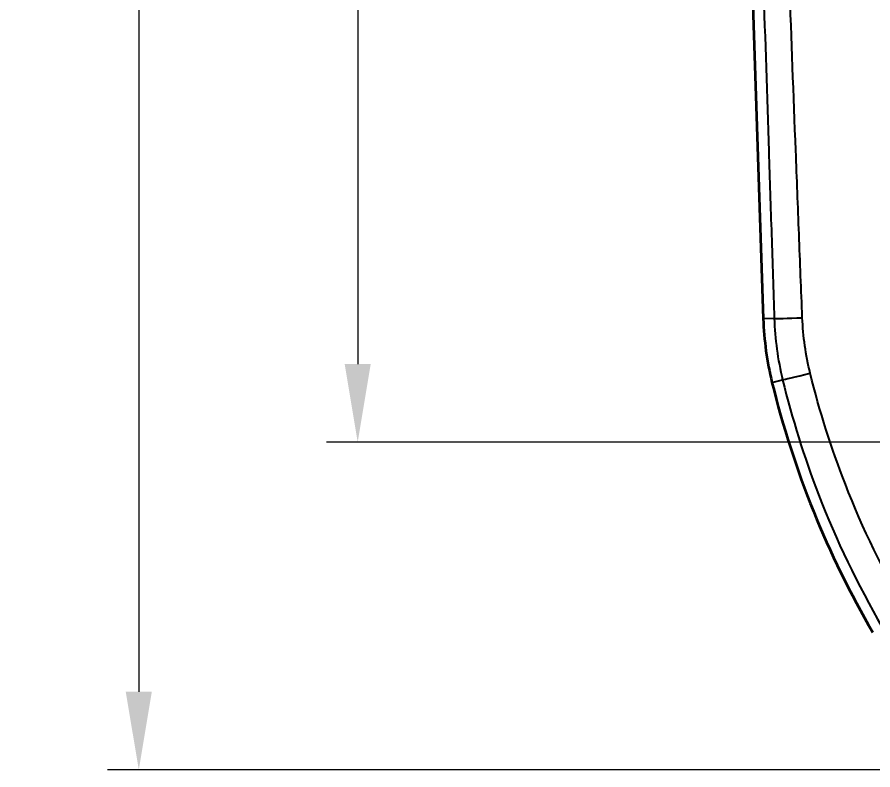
# Model space of a CAD drawing. Header units: millimetres. Extents: x 0 to 1594, y 0 to 281.
# Drawn here: x 869.94 to 897.3, y 162.76 to 186.83 of the extents above; entities that cross this region are included whole.
import ezdxf

# ---------------------------------------------------------------- set-up
doc = ezdxf.new("R2010")
doc.units = ezdxf.units.MM
doc.layers.get('Defpoints').update_dxf_attribs({"lineweight": 25})
for name, color, linetype, lineweight in [('Dimension (ISO)', 7, 'Continuous', 18), ('Visible (ISO)', 7, 'Continuous', 35), ('Visible Narrow (ISO)', 7, 'Continuous', 25)]:
    doc.layers.add(name, color=color, linetype=linetype, lineweight=lineweight)
doc.styles.add('Note Text (TK)', font='')
doc.styles.get('Note Text (TK)').set_extended_font_data('MS PGothic')
doc.dimstyles.new('Default - Method 1b (TK)', dxfattribs={"dimtxt": 2.5, "dimasz": 2.5, "dimexe": 1, "dimexo": 1.5, "dimgap": 1, "dimtad": 1, "dimtoh": 1, "dimrnd": 1e-08, "dimdsep": 46, "dimtxsty": 'Note Text (TK)', "dimcen": 0.09, "dimdle": 5, "dimclrd": 100, "dimclre": 100, "dimclrt": 7, "dimadec": 1, "dimazin": 1, "dimtfac": 1, "dimtmove": 0, "dimatfit": 3, "dimfxl": 0, "dimtolj": 1, "dimlwd": -1, "dimlwe": -1, "dimarcsym": 0})

# ---------------------------------------------------------------- blocks, each defined once
blk = doc.blocks.new('*D86')
at = {"layer": 'Defpoints', "color": 0, "transparency": 16777216}
for p in [(913.828, 234.758), (873.828, 162.758), (913.828, 162.758)]:
    blk.add_point(p, dxfattribs=at)
at = {"layer": 'Dimension (ISO)', "color": 100, "transparency": 16777216}
for p, q in [((912.328, 234.758), (872.828, 234.758)), ((873.828, 232.258), (873.828, 165.258)), ((912.328, 162.758), (872.828, 162.758))]:
    blk.add_line(p, q, dxfattribs=at)
for points in [[(873.411, 232.258), (874.244, 232.258), (873.828, 234.758)], [(873.411, 165.258), (874.244, 165.258), (873.828, 162.758)]]:
    blk.add_solid(points, dxfattribs=at)
at = {"layer": 'Dimension (ISO)', "color": 7, "transparency": 16777216, "insert": (871.578, 197.153), "char_height": 2.5, "attachment_point": 4, "rotation": 90, "style": 'Note Text (TK)'}
blk.add_mtext('\\A1;72', dxfattribs=at)
blk = doc.blocks.new('*D87')
at = {"layer": 'Defpoints', "color": 0, "transparency": 16777216}
for p in [(913.828, 222.775), (880.828, 173.237), (913.828, 173.237)]:
    blk.add_point(p, dxfattribs=at)
at = {"layer": 'Dimension (ISO)', "color": 100, "transparency": 16777216}
for p, q in [((912.328, 222.775), (879.828, 222.775)), ((880.828, 220.275), (880.828, 175.737)), ((912.328, 173.237), (879.828, 173.237))]:
    blk.add_line(p, q, dxfattribs=at)
for points in [[(880.411, 220.275), (881.244, 220.275), (880.828, 222.775)], [(880.411, 175.737), (881.244, 175.737), (880.828, 173.237)]]:
    blk.add_solid(points, dxfattribs=at)
at = {"layer": 'Dimension (ISO)', "color": 7, "transparency": 16777216, "insert": (878.578, 195.066), "char_height": 2.5, "attachment_point": 4, "rotation": 90, "style": 'Note Text (TK)'}
blk.add_mtext('\\A1;49.5', dxfattribs=at)

msp = doc.modelspace()

# ---------------------------------------------------------------- linework, layer by layer
at = {"layer": 'Visible (ISO)'}
msp.add_line((892.3551, 220.4334), (893.7967, 177.1847), dxfattribs=at)
for centre, radius, start, end in [((903.7912, 177.5178), 10, 181.90915, 193.69299), ((923.2227, 182.2522), 30, 193.69299, 210.22828)]:
    msp.add_arc(centre, radius, start, end, dxfattribs=at)
at = {"layer": 'Visible Narrow (ISO)'}
for p, q in [((894.1477, 177.1964), (893.7967, 177.1847)), ((894.0754, 175.1506), (894.4156, 175.2335))]:
    msp.add_line(p, q, dxfattribs=at)
for centre, major_axis, ratio, start_param, end_param in [((895.1441, 177.2296), (-0.9995, -0.0325), 0.0103448, 0.078544, 1.4710986), ((895.3841, 175.4695), (-0.9717, -0.2364), 0.0047785, 0.0785407, 1.4796049)]:
    msp.add_ellipse(centre, major_axis=major_axis, ratio=ratio, start_param=start_param, end_param=end_param, dxfattribs=at)
for points, knots in [([(892.7217, 220.4456), (892.7394, 219.9184), (892.7568, 219.3912), (892.7918, 218.3368), (892.8093, 217.8096), (892.8619, 216.2279), (892.8969, 215.1735), (893.0018, 212.0103), (893.0716, 209.9014), (893.243, 204.7241), (893.3443, 201.6555), (893.5631, 195.0203), (893.6804, 191.4536), (893.8561, 186.1046), (893.9145, 184.3223), (894.0021, 181.6492), (894.0312, 180.7584), (894.0895, 178.9772), (894.1187, 178.0868), (894.1477, 177.1964)], [0, 0, 0, 0, 0.1582498, 0.1582498, 0.3164995, 0.3164995, 0.632999, 0.632999, 1.2659981, 1.2659981, 2.1870694, 2.1870694, 3.2576747, 3.2576747, 3.7926588, 3.7926588, 4.0600479, 4.0600479, 4.3273292, 4.3273292, 4.3273292, 4.3273292]), ([(895.0449, 177.216), (895.009, 178.1133), (894.9749, 178.9989), (894.9058, 180.7801), (894.8713, 181.6709), (894.7685, 184.3439), (894.7005, 186.1262), (894.4981, 191.4752), (894.3656, 195.042), (894.1232, 201.6776), (894.0128, 204.7463), (893.8292, 209.9241), (893.7551, 212.0331), (893.6452, 215.1967), (893.6088, 216.2512), (893.5544, 217.833), (893.5363, 218.3603), (893.5002, 219.4148), (893.4819, 219.9357), (893.4648, 220.474)], [-4.3273292, -4.3273292, -4.3273292, -4.3273292, -4.0600479, -4.0600479, -3.7926588, -3.7926588, -3.2576747, -3.2576747, -2.1870694, -2.1870694, -1.2659981, -1.2659981, -0.632999, -0.632999, -0.3164995, -0.3164995, -0.1582498, -0.1582498, 0, 0, 0, 0]), ([(894.1477, 177.1964), (894.1585, 176.8659), (894.1863, 176.5356), (894.2757, 175.8804), (894.3374, 175.5547), (894.4156, 175.2335)], [0, 0, 0, 0, 0.08893973, 0.08893973, 0.17787946, 0.17787946, 0.17787946, 0.17787946]), ([(895.2968, 175.4433), (895.2254, 175.732), (895.168, 176.0273), (895.084, 176.6191), (895.0569, 176.9175), (895.0449, 177.216)], [-0.17787946, -0.17787946, -0.17787946, -0.17787946, -0.08893973, -0.08893973, 0, 0, 0, 0]), ([(898.4158, 167.7882), (897.6403, 169.1014), (896.9749, 170.4758), (895.9707, 173.0514), (895.5948, 174.2377), (895.2968, 175.4433)], [-0.82696638, -0.82696638, -0.82696638, -0.82696638, -0.37148818, -0.37148818, 0, 0, 0, 0]), ([(894.4156, 175.2335), (894.7184, 173.9884), (895.1022, 172.7631), (896.1291, 170.1019), (896.8115, 168.6813), (897.6016, 167.3234)], [0, 0, 0, 0, 0.37148818, 0.37148818, 0.82696638, 0.82696638, 0.82696638, 0.82696638])]:
    msp.add_open_spline(points, degree=3, knots=knots, dxfattribs=at)

# ---------------------------------------------------------------- dimensions: what is measured, and where the dimension line sits
at = {"layer": 'Dimension (ISO)', "color": 100, "true_color": 0x00ff3f}
for base, p1, p2, override, picture, middle in [((873.8276, 162.7584), (913.8276, 234.7584), (913.8276, 162.7584), {"dimgap": 1, "dimtoh": 0, "dimdec": 2, "dimtol": 0, "dimlim": 0, "dimtp": 0, "dimtm": 0, "dimtdec": 2, "dimtofl": 0, "dimatfit": 1}, '*D86', (873.8276, 198.7584)), ((880.8276, 173.2372), (913.8276, 222.7747), (913.8276, 173.2372), {"dimgap": 1, "dimtoh": 0, "dimdec": 1, "dimtol": 0, "dimlim": 0, "dimtp": 0, "dimtm": 0, "dimtdec": 2, "dimtofl": 0, "dimatfit": 1}, '*D87', (880.8276, 198.0059))]:
    dim = msp.add_linear_dim(base=base, p1=p1, p2=p2, angle=90, dimstyle='Default - Method 1b (TK)', override=override, dxfattribs=at)
    dim.commit()
    dim.dimension.update_dxf_attribs({"geometry": picture, "text_midpoint": middle, "dimtype": 160})

doc.saveas('drawing.dxf')
